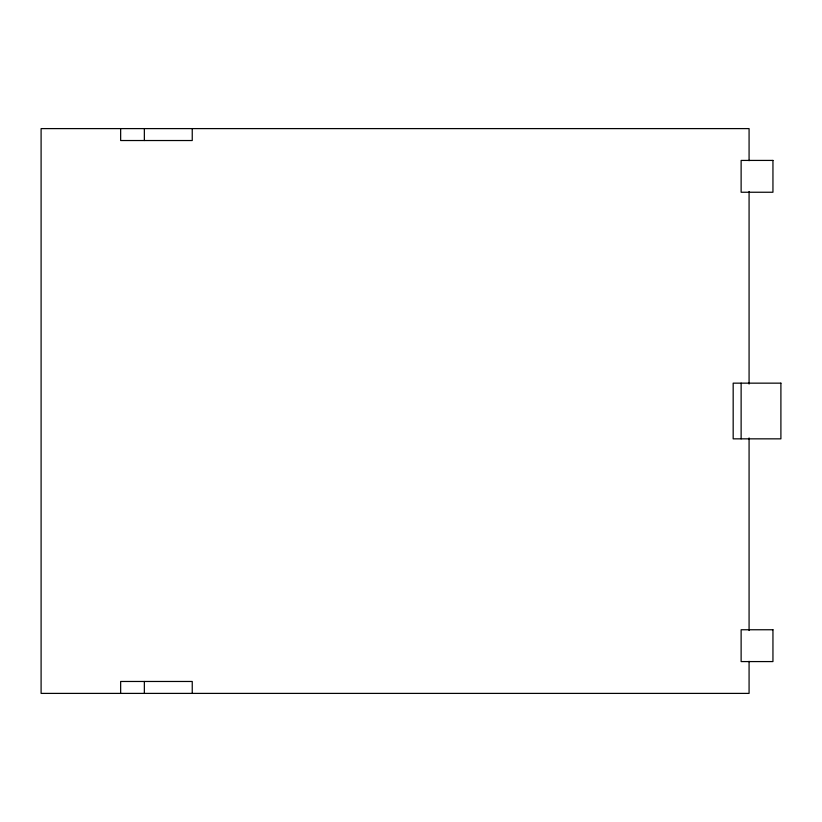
<?xml version="1.0" encoding="UTF-8"?>
<svg xmlns="http://www.w3.org/2000/svg" width="822" height="822" viewBox="0 0 822 822"><rect width="100%" height="100%" fill="white"/><g stroke="black" fill="none" stroke-linecap="round" stroke-linejoin="round"><path stroke-width="1.23" d="M749.078 160.691L749.078 128.602L41.1 128.602L41.1 693.398L749.078 693.398L749.078 661.309M749.078 191.505L749.078 384.049M749.078 437.951L749.078 630.495M741.125 383.155L741.125 438.845M192.245 128.602L192.245 140.531L120.649 140.531L120.649 128.602M192.245 693.398L192.245 681.469L120.649 681.469L120.649 693.398M144.353 128.602L144.353 140.531M144.353 681.469L144.353 693.398M772.947 160.424L741.125 160.424L741.125 192.245L772.947 192.245L772.947 160.424M780.9 383.155L733.173 383.155L733.173 438.845L780.9 438.845L780.9 383.155M772.947 629.755L741.125 629.755L741.125 661.576L772.947 661.576L772.947 629.755"/></g></svg>
